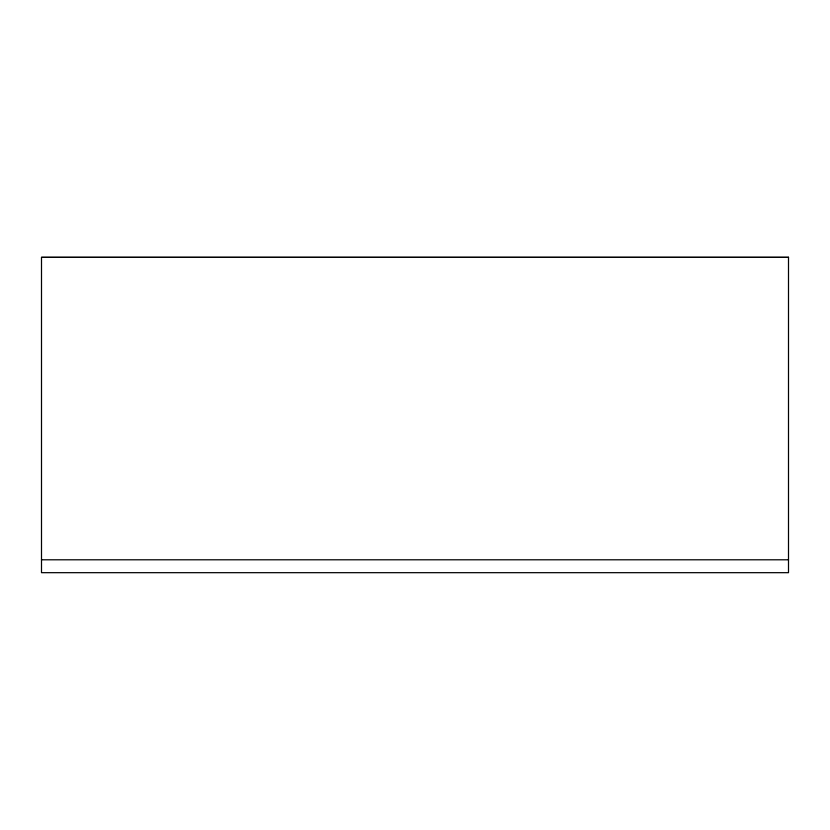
<?xml version="1.0" encoding="UTF-8"?>
<svg xmlns="http://www.w3.org/2000/svg" width="830" height="830" viewBox="0 0 830 830"><rect width="100%" height="100%" fill="white"/><g stroke="black" fill="none" stroke-linecap="round" stroke-linejoin="round"><path stroke-width="1.25" d="M41.5 257.373L788.5 257.373M41.5 559.793L788.5 559.793M788.5 257.321L41.5 257.321L41.5 572.679L788.5 572.679L788.5 257.321"/></g></svg>
